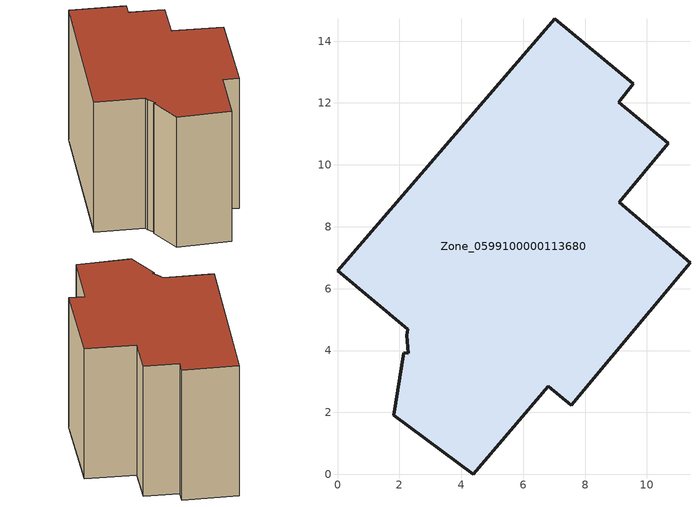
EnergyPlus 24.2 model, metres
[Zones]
Zone_0599100000113680
 floor ground (C_G): 1.82,1.91 2.15,3.93 2.29,3.92 2.24,4.49 2.27,4.68 0,6.58 7.02,14.72 9.56,12.62 9.09,12.02 10.69,10.7 9.11,8.78 11.39,6.83 7.55,2.23 6.82,2.85 4.38,0 z0
 wall outside (C_F): 4.38,0 6.82,2.85 7.55,2.23 11.39,6.83 9.11,8.78 10.69,10.7 9.09,12.02 9.56,12.62 7.02,14.72 0,6.58 2.27,4.68 2.24,4.49 2.29,3.92 2.15,3.93 1.82,1.91 4.38,0 z0:8.48
 roof outside (C_R): 11.39,6.83 9.11,8.78 10.69,10.7 9.09,12.02 9.56,12.62 7.02,14.72 0,6.58 2.27,4.68 2.24,4.49 2.29,3.92 2.15,3.93 1.82,1.91 4.38,0 6.82,2.85 7.55,2.23 z8.48
[BUILDING]
Pand.0599100000113680: North Axis=0; Terrain=City; Loads Convergence Tolerance Value=0.04; Temperature Convergence Tolerance Value=0.4; Solar Distribution=FullExterior; Maximum Number of Warmup Days=25; Minimum Number of Warmup Days=1
[Site:Location]
Rotterdam.The.Hague.AP_ZH_NLD Design_Conditions: Latitude=51.96; Longitude=4.45; Time Zone=1; Elevation=-4.5
[SITE:GROUNDTEMPERATURE:BUILDINGSURFACE]
18, 18, 18, 18, 18, 18, 18, 18, 18, 18, 18, 18
[MATERIAL] Thermal Absorptance=0.9; Solar Absorptance=0.7; Visible Absorptance=0.7
Name | Roughness | Thickness | Conductivity | Density | Specific Heat
G.TC.1946 | MediumSmooth | 0.15 | 1 | 540 | 1210
F.TC.1946 | Rough | 0.3 | 0.857143 | 1920 | 840
R.TC.1946 | MediumRough | 0.2 | 0.909091 | 1500 | 1000
[CONSTRUCTION]
C_G: G.TC.1946
C_F: F.TC.1946
C_R: R.TC.1946
[ZONE]
Zone_0599100000113680: Type=1; Multiplier=1; Ceiling Height=Autocalculate; Volume=Autocalculate; Floor Area=autocalculate; Part of Total Floor Area=Yes
[ZONEINFILTRATION:DESIGNFLOWRATE]
Infil_Zone_0599100000113680: Zone or ZoneList or Space or SpaceList=Zone_0599100000113680; Schedule=AlwaysOn; Design Flow Rate Calculation Method=Flow/Area; Flow Rate per Floor Area=0.003; Constant Term Coefficient=1; Temperature Term Coefficient=0; Velocity Term Coefficient=0; Velocity Squared Term Coefficient=0
[HVACTEMPLATE:ZONE:IDEALLOADSAIRSYSTEM]
Zone_0599100000113680: Maximum Heating Supply Air Temperature=50; Minimum Cooling Supply Air Temperature=13; Maximum Heating Supply Air Humidity Ratio=0.0156; Minimum Cooling Supply Air Humidity Ratio=0.0077; Heating Limit=NoLimit; Cooling Limit=NoLimit; Dehumidification Control Type=ConstantSensibleHeatRatio; Cooling Sensible Heat Ratio=0.7; Dehumidification Setpoint=60; Humidification Control Type=None; Humidification Setpoint=30; Outdoor Air Method=None; Outdoor Air Flow Rate per Person=0.00944; Outdoor Air Flow Rate per Zone Floor Area=0; Outdoor Air Flow Rate per Zone=0; Demand Controlled Ventilation Type=None; Outdoor Air Economizer Type=NoEconomizer; Heat Recovery Type=None; Sensible Heat Recovery Effectiveness=0.7; Latent Heat Recovery Effectiveness=0.65
[ZONECONTROL:THERMOSTAT]
ThermostatControl_Zone_0599100000113680: Zone or ZoneList=Zone_0599100000113680; Control Type Schedule=DualSetpointControlType; Control 1=Thermostat_Zone_0599100000113680; Temperature Difference Between Cutout And Setpoint=0
[THERMOSTATSETPOINT:DUALSETPOINT]
Thermostat_Zone_0599100000113680: Heating Setpoint Temperature Schedule=HeatingSetpoint_Zone_0599100000113680; Cooling Setpoint Temperature Schedule=CoolingSetpoint_Zone_0599100000113680
[SCHEDULE:COMPACT]
HeatingSetpoint_Zone_0599100000113680: Through: 12/31, For: AllDays, Until: 24:00, 21
CoolingSetpoint_Zone_0599100000113680: Through: 12/31, For: AllDays, Until: 24:00, 24
DualSetpointControlType: Through: 12/31, For: AllDays, Until: 24:00, 4
AlwaysOn: Through: 12/31, For: AllDays, Until: 24:00, 1
